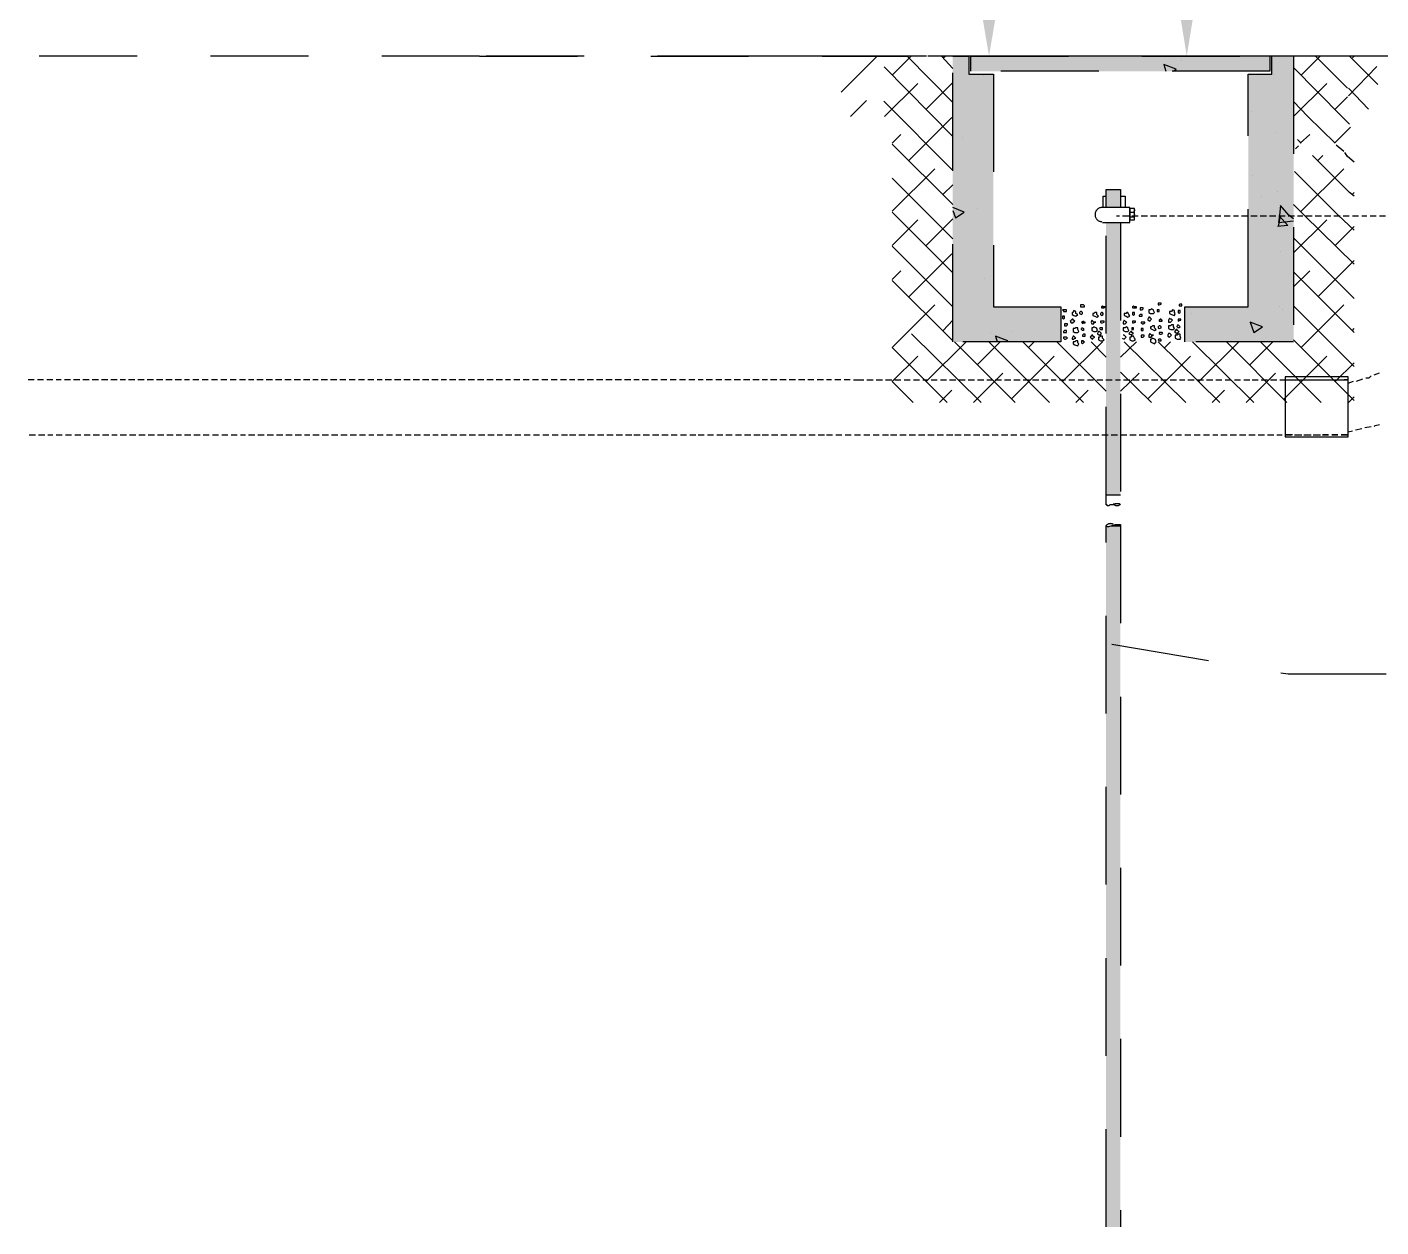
# Model space of a CAD drawing. Header units: metres. Extents: x 2999 to 3164, y 1641 to 1678.
# Drawn here: x 3137.963 to 3140.731, y 1658.087 to 1660.541 of the extents above; entities that cross this region are included whole.
import ezdxf

# ---------------------------------------------------------------- set-up
doc = ezdxf.new("R2010")
doc.units = ezdxf.units.M
doc.linetypes.add('CONTORNO_QUADRO_T', pattern=[0.35, 0.2, -0.15])
doc.layers.add('PDF28_Geometry', color=7, linetype='Continuous')
doc.layers.add('PDF29_Geometry', color=7, linetype='Continuous')
doc.layers.add('PDF28_Solid Fills', color=7, linetype='Continuous', true_color=0x00a5dd)
doc.layers.add('PDF29_Solid Fills', color=7, linetype='Continuous', true_color=0x939598)

msp = doc.modelspace()

# ---------------------------------------------------------------- linework, layer by layer
at = {"layer": 'PDF28_Geometry', "color": 150, "linetype": 'CONTORNO_QUADRO_T', "true_color": 0x007fff}
for p, q in [((3139.5095, 1668.4789), (3139.5095, 1660.4817)), ((3139.6158, 1660.4817), (3139.4155, 1660.4817))]:
    msp.add_line(p, q, dxfattribs=at)
at = {"layer": 'PDF28_Geometry', "linetype": 'CONTORNO_QUADRO_T', "lineweight": 25}
for points in [[(3145.0521, 1660.4817), (3138.8884, 1660.4817), (3131.7346, 1660.4817), (3131.7283, 1658.8963), (3130.8097, 1658.8963)], [(3138.8884, 1660.4817), (3139.7647, 1660.4817)], [(3140.5436, 1660.4817), (3140.2451, 1660.4817)], [(3140.7002, 1659.8234), (3140.7066, 1659.8234), (3140.7108, 1659.8276)], [(3140.7171, 1659.8297), (3140.7277, 1659.834)], [(3137.9782, 1659.8192), (3137.9655, 1659.8192)], [(3137.9972, 1659.8192), (3137.9845, 1659.8192)], [(3138.0163, 1659.8192), (3138.0036, 1659.8192)], [(3138.0332, 1659.8192), (3138.0226, 1659.8192)], [(3138.0523, 1659.8192), (3138.0396, 1659.8192)], [(3138.0713, 1659.8192), (3138.0586, 1659.8192)], [(3138.0904, 1659.8192), (3138.0777, 1659.8192)], [(3138.1094, 1659.8192), (3138.0967, 1659.8192)], [(3138.1285, 1659.8192), (3138.1158, 1659.8192)], [(3138.1475, 1659.8192), (3138.1348, 1659.8192)], [(3138.1645, 1659.8192), (3138.1539, 1659.8192)], [(3138.1835, 1659.8192), (3138.1708, 1659.8192)], [(3138.2026, 1659.8192), (3138.1899, 1659.8192)], [(3138.2216, 1659.8192), (3138.2089, 1659.8192)], [(3138.2407, 1659.8192), (3138.228, 1659.8192)], [(3138.2597, 1659.8192), (3138.247, 1659.8192)], [(3138.2788, 1659.8192), (3138.2661, 1659.8192)], [(3138.2957, 1659.8192), (3138.2851, 1659.8192)], [(3138.3147, 1659.8192), (3138.302, 1659.8192)], [(3138.3338, 1659.8192), (3138.3211, 1659.8192)], [(3138.3528, 1659.8192), (3138.3401, 1659.8192)], [(3138.3719, 1659.8192), (3138.3592, 1659.8192)], [(3138.3909, 1659.8192), (3138.3782, 1659.8192)], [(3138.41, 1659.8192), (3138.3973, 1659.8192)], [(3138.4269, 1659.8192), (3138.4163, 1659.8192)], [(3138.446, 1659.8192), (3138.4333, 1659.8192)], [(3138.465, 1659.8192), (3138.4523, 1659.8192)], [(3138.4841, 1659.8192), (3138.4714, 1659.8192)], [(3138.5031, 1659.8192), (3138.4904, 1659.8192)], [(3138.5222, 1659.8192), (3138.5095, 1659.8192)], [(3138.5412, 1659.8192), (3138.5285, 1659.8192)], [(3138.5582, 1659.8192), (3138.5476, 1659.8192)], [(3138.5772, 1659.8192), (3138.5645, 1659.8192)], [(3138.5963, 1659.8192), (3138.5836, 1659.8192)], [(3138.6153, 1659.8192), (3138.6026, 1659.8192)], [(3138.6344, 1659.8192), (3138.6217, 1659.8192)], [(3138.6534, 1659.8192), (3138.6407, 1659.8192)], [(3138.6725, 1659.8192), (3138.6598, 1659.8192)], [(3138.6894, 1659.8192), (3138.6788, 1659.8192)], [(3138.7084, 1659.8192), (3138.6957, 1659.8192)], [(3138.7275, 1659.8192), (3138.7148, 1659.8192)], [(3138.7465, 1659.8192), (3138.7338, 1659.8192)], [(3138.7656, 1659.8192), (3138.7529, 1659.8192)], [(3138.7846, 1659.8192), (3138.7719, 1659.8192)], [(3138.8037, 1659.8192), (3138.791, 1659.8192)], [(3138.8206, 1659.8192), (3138.81, 1659.8192)], [(3138.8397, 1659.8192), (3138.827, 1659.8192)], [(3138.8587, 1659.8192), (3138.846, 1659.8192)], [(3138.8778, 1659.8192), (3138.8651, 1659.8192)], [(3138.8968, 1659.8192), (3138.8841, 1659.8192)], [(3138.9159, 1659.8192), (3138.9032, 1659.8192)], [(3138.9349, 1659.8192), (3138.9222, 1659.8192)], [(3138.9519, 1659.8192), (3138.9413, 1659.8192)], [(3138.9709, 1659.8192), (3138.9582, 1659.8192)], [(3138.99, 1659.8192), (3138.9773, 1659.8192)], [(3139.009, 1659.8192), (3138.9963, 1659.8192)], [(3139.0281, 1659.8192), (3139.0154, 1659.8192)], [(3139.0471, 1659.8192), (3139.0344, 1659.8192)], [(3139.0662, 1659.8192), (3139.0535, 1659.8192)], [(3139.0831, 1659.8192), (3139.0725, 1659.8192)], [(3139.1021, 1659.8192), (3139.0894, 1659.8192)], [(3139.1212, 1659.8192), (3139.1085, 1659.8192)], [(3139.1402, 1659.8192), (3139.1275, 1659.8192)], [(3139.1593, 1659.8192), (3139.1466, 1659.8192)], [(3139.1783, 1659.8192), (3139.1656, 1659.8192)], [(3139.1974, 1659.8192), (3139.1847, 1659.8192)], [(3139.2143, 1659.8192), (3139.2037, 1659.8192)], [(3139.2334, 1659.8192), (3139.2207, 1659.8192)], [(3139.2524, 1659.8192), (3139.2397, 1659.8192)], [(3139.2715, 1659.8192), (3139.2588, 1659.8192)], [(3139.2905, 1659.8192), (3139.2778, 1659.8192)], [(3139.3096, 1659.8192), (3139.2969, 1659.8192)], [(3139.3286, 1659.8192), (3139.3159, 1659.8192)], [(3139.3456, 1659.8192), (3139.335, 1659.8192)], [(3139.3646, 1659.8192), (3139.3519, 1659.8192)], [(3139.3837, 1659.8192), (3139.371, 1659.8192)], [(3139.4027, 1659.8192), (3139.39, 1659.8192)], [(3139.4218, 1659.8192), (3139.4091, 1659.8192)], [(3139.4408, 1659.8192), (3139.4281, 1659.8192)], [(3139.4599, 1659.8192), (3139.4472, 1659.8192)], [(3139.4768, 1659.8192), (3139.4662, 1659.8192)], [(3139.4958, 1659.8192), (3139.4831, 1659.8192)], [(3139.5149, 1659.8192), (3139.5022, 1659.8192)], [(3139.5339, 1659.8192), (3139.5212, 1659.8192)], [(3139.553, 1659.8192), (3139.5403, 1659.8192)], [(3139.572, 1659.8192), (3139.5593, 1659.8192)], [(3139.5911, 1659.8192), (3139.5784, 1659.8192)], [(3139.608, 1659.8192), (3139.5974, 1659.8192)], [(3139.6271, 1659.8192), (3139.6144, 1659.8192)], [(3139.6461, 1659.8192), (3139.6334, 1659.8192)], [(3139.6525, 1659.8192), (3139.6673, 1659.8192), (3139.6736, 1659.8192)], [(3139.68, 1659.8192), (3139.6927, 1659.8192)], [(3139.699, 1659.8192), (3139.7117, 1659.8192)], [(3139.7181, 1659.8192), (3139.7308, 1659.8192)], [(3139.7371, 1659.8192), (3139.7498, 1659.8192)], [(3139.7562, 1659.8192), (3139.7689, 1659.8192)], [(3139.7752, 1659.8192), (3139.7879, 1659.8192)], [(3139.7943, 1659.8192), (3139.8049, 1659.8192)], [(3139.8112, 1659.8192), (3139.8239, 1659.8192)], [(3139.8303, 1659.8192), (3139.843, 1659.8192)], [(3139.8493, 1659.8192), (3139.862, 1659.8192)], [(3139.8684, 1659.8192), (3139.8811, 1659.8192)], [(3139.8874, 1659.8192), (3139.9001, 1659.8192)], [(3139.9065, 1659.8192), (3139.9192, 1659.8192)], [(3139.9255, 1659.8192), (3139.9361, 1659.8192)], [(3139.9425, 1659.8192), (3139.9552, 1659.8192)], [(3139.9615, 1659.8192), (3139.9742, 1659.8192)], [(3139.9806, 1659.8192), (3139.9933, 1659.8192)], [(3139.9996, 1659.8192), (3140.0123, 1659.8192)], [(3140.0187, 1659.8192), (3140.0314, 1659.8192)], [(3140.0377, 1659.8192), (3140.0504, 1659.8192)], [(3140.0568, 1659.8192), (3140.0673, 1659.8192)], [(3140.0737, 1659.8192), (3140.0864, 1659.8192)], [(3140.0927, 1659.8192), (3140.1054, 1659.8192)], [(3140.1118, 1659.8192), (3140.1245, 1659.8192)], [(3140.1308, 1659.8192), (3140.1435, 1659.8192)], [(3140.1499, 1659.8192), (3140.1626, 1659.8192)], [(3140.1689, 1659.8192), (3140.1816, 1659.8192)], [(3140.188, 1659.8192), (3140.1986, 1659.8192)], [(3140.2049, 1659.8192), (3140.2176, 1659.8192)], [(3140.224, 1659.8192), (3140.2367, 1659.8192)], [(3140.243, 1659.8192), (3140.2557, 1659.8192)], [(3140.2621, 1659.8192), (3140.2748, 1659.8192)], [(3140.2811, 1659.8192), (3140.2938, 1659.8192)], [(3140.3002, 1659.8192), (3140.3129, 1659.8192)], [(3140.3192, 1659.8192), (3140.3298, 1659.8192)], [(3140.3362, 1659.8192), (3140.3489, 1659.8192)], [(3140.3552, 1659.8192), (3140.3679, 1659.8192)], [(3140.3743, 1659.8192), (3140.387, 1659.8192)], [(3140.3933, 1659.8192), (3140.406, 1659.8192)], [(3140.4124, 1659.8192), (3140.4251, 1659.8192)], [(3140.4314, 1659.8192), (3140.4441, 1659.8192)], [(3140.4505, 1659.8192), (3140.4632, 1659.8192)], [(3140.4674, 1659.8192), (3140.4801, 1659.8192)], [(3140.4864, 1659.8192), (3140.4991, 1659.8192)], [(3140.5055, 1659.8192), (3140.5182, 1659.8192)], [(3140.5245, 1659.8192), (3140.5372, 1659.8192)], [(3140.5351, 1659.8192), (3140.5499, 1659.8192)], [(3140.5436, 1659.8192), (3140.5563, 1659.8192), (3140.569, 1659.8192)], [(3140.5626, 1659.8192), (3140.5753, 1659.8192), (3140.588, 1659.8192)], [(3140.5817, 1659.8192), (3140.5944, 1659.8192), (3140.6071, 1659.8192)], [(3140.5986, 1659.8192), (3140.6113, 1659.8192), (3140.624, 1659.8192)], [(3140.6177, 1659.8192), (3140.6304, 1659.8192), (3140.6431, 1659.8192)], [(3140.6367, 1659.8192), (3140.6494, 1659.8192), (3140.6642, 1659.8192), (3140.6558, 1659.8192)], [(3140.6642, 1659.8128), (3140.6748, 1659.817)], [(3140.6812, 1659.817), (3140.6939, 1659.8213)], [(3140.6642, 1659.7133), (3140.6727, 1659.7154)], [(3140.679, 1659.7176), (3140.6917, 1659.7197)], [(3140.6981, 1659.7218), (3140.7108, 1659.7239)], [(3140.7171, 1659.7239), (3140.7193, 1659.726), (3140.7277, 1659.7281)], [(3137.9676, 1659.707), (3137.9803, 1659.707)], [(3137.9867, 1659.707), (3137.9994, 1659.707)], [(3138.0057, 1659.707), (3138.0163, 1659.707)], [(3138.0226, 1659.707), (3138.0353, 1659.707)], [(3138.0417, 1659.707), (3138.0544, 1659.707)], [(3138.0607, 1659.707), (3138.0734, 1659.707)], [(3138.0798, 1659.707), (3138.0925, 1659.707)], [(3138.0988, 1659.707), (3138.1115, 1659.707)], [(3138.1179, 1659.707), (3138.1306, 1659.707)], [(3138.1369, 1659.707), (3138.1475, 1659.707)], [(3138.1539, 1659.707), (3138.1666, 1659.707)], [(3138.1729, 1659.707), (3138.1856, 1659.707)], [(3138.192, 1659.707), (3138.2047, 1659.707)], [(3138.211, 1659.707), (3138.2237, 1659.707)], [(3138.2301, 1659.707), (3138.2428, 1659.707)], [(3138.2491, 1659.707), (3138.2618, 1659.707)], [(3138.2682, 1659.707), (3138.2788, 1659.707)], [(3138.2851, 1659.707), (3138.2978, 1659.707)], [(3138.3042, 1659.707), (3138.3169, 1659.707)], [(3138.3232, 1659.707), (3138.3359, 1659.707)], [(3138.3423, 1659.707), (3138.355, 1659.707)], [(3138.3613, 1659.707), (3138.374, 1659.707)], [(3138.3804, 1659.707), (3138.3931, 1659.707)], [(3138.3994, 1659.707), (3138.41, 1659.707)], [(3138.4163, 1659.707), (3138.429, 1659.707)], [(3138.4354, 1659.707), (3138.4481, 1659.707)], [(3138.4544, 1659.707), (3138.4671, 1659.707)], [(3138.4735, 1659.707), (3138.4862, 1659.707)], [(3138.4925, 1659.707), (3138.5052, 1659.707)], [(3138.5116, 1659.707), (3138.5243, 1659.707)], [(3138.5306, 1659.707), (3138.5412, 1659.707)], [(3138.5476, 1659.707), (3138.5603, 1659.707)], [(3138.5666, 1659.707), (3138.5793, 1659.707)], [(3138.5857, 1659.707), (3138.5984, 1659.707)], [(3138.6047, 1659.707), (3138.6174, 1659.707)], [(3138.6238, 1659.707), (3138.6365, 1659.707)], [(3138.6428, 1659.707), (3138.6555, 1659.707)], [(3138.6619, 1659.707), (3138.6725, 1659.707)], [(3138.6788, 1659.707), (3138.6915, 1659.707)], [(3138.6979, 1659.707), (3138.7106, 1659.707)], [(3138.7169, 1659.707), (3138.7296, 1659.707)], [(3138.736, 1659.707), (3138.7487, 1659.707)], [(3138.755, 1659.707), (3138.7677, 1659.707)], [(3138.7741, 1659.707), (3138.7868, 1659.707)], [(3138.7931, 1659.707), (3138.8037, 1659.707)], [(3138.81, 1659.707), (3138.8227, 1659.707)], [(3138.8291, 1659.707), (3138.8418, 1659.707)], [(3138.8481, 1659.707), (3138.8608, 1659.707)], [(3138.8672, 1659.707), (3138.8799, 1659.707)], [(3138.8862, 1659.707), (3138.8989, 1659.707)], [(3138.9053, 1659.707), (3138.918, 1659.707)], [(3138.9243, 1659.707), (3138.9349, 1659.707)], [(3138.9413, 1659.707), (3138.954, 1659.707)], [(3138.9603, 1659.707), (3138.973, 1659.707)], [(3138.9794, 1659.707), (3138.9921, 1659.707)], [(3138.9984, 1659.707), (3139.0111, 1659.707)], [(3139.0175, 1659.707), (3139.0302, 1659.707)], [(3139.0365, 1659.707), (3139.0492, 1659.707)], [(3139.0556, 1659.707), (3139.0683, 1659.707)], [(3139.0725, 1659.707), (3139.0852, 1659.707)], [(3139.0916, 1659.707), (3139.1043, 1659.707)], [(3139.1106, 1659.707), (3139.1233, 1659.707)], [(3139.1297, 1659.707), (3139.1424, 1659.707)], [(3139.1487, 1659.707), (3139.1614, 1659.707)], [(3139.1678, 1659.707), (3139.1805, 1659.707)], [(3139.1868, 1659.707), (3139.1995, 1659.707)], [(3139.2037, 1659.707), (3139.2164, 1659.707)], [(3139.2228, 1659.707), (3139.2355, 1659.707)], [(3139.2418, 1659.707), (3139.2545, 1659.707)], [(3139.2609, 1659.707), (3139.2736, 1659.707)], [(3139.2799, 1659.707), (3139.2926, 1659.707)], [(3139.299, 1659.707), (3139.3117, 1659.707)], [(3139.318, 1659.707), (3139.3307, 1659.707)], [(3139.335, 1659.707), (3139.3477, 1659.707)], [(3139.354, 1659.707), (3139.3667, 1659.707)], [(3139.3731, 1659.707), (3139.3858, 1659.707)], [(3139.3921, 1659.707), (3139.4048, 1659.707)], [(3139.4112, 1659.707), (3139.4239, 1659.707)], [(3139.4302, 1659.707), (3139.4429, 1659.707)], [(3139.4493, 1659.707), (3139.462, 1659.707)], [(3139.4662, 1659.707), (3139.4789, 1659.707)], [(3139.4853, 1659.707), (3139.498, 1659.707)], [(3139.5043, 1659.707), (3139.517, 1659.707)], [(3139.5234, 1659.707), (3139.5361, 1659.707)], [(3139.5424, 1659.707), (3139.5551, 1659.707)], [(3139.5615, 1659.707), (3139.5742, 1659.707)], [(3139.5805, 1659.707), (3139.5932, 1659.707)], [(3139.5974, 1659.707), (3139.6101, 1659.707)], [(3139.6165, 1659.707), (3139.6292, 1659.707)], [(3139.6355, 1659.707), (3139.6482, 1659.707)], [(3139.6546, 1659.707), (3139.6673, 1659.707)], [(3139.6736, 1659.707), (3139.6863, 1659.707)], [(3139.6927, 1659.707), (3139.7054, 1659.707)], [(3139.7117, 1659.707), (3139.7244, 1659.707)], [(3139.7287, 1659.707), (3139.7414, 1659.707)], [(3139.7477, 1659.707), (3139.7604, 1659.707)], [(3139.7668, 1659.707), (3139.7795, 1659.707)], [(3139.7858, 1659.707), (3139.7985, 1659.707)], [(3139.8049, 1659.707), (3139.8176, 1659.707)], [(3139.8239, 1659.707), (3139.8366, 1659.707)], [(3139.843, 1659.707), (3139.8557, 1659.707)], [(3139.8599, 1659.707), (3139.8726, 1659.707)], [(3139.879, 1659.707), (3139.8917, 1659.707)], [(3139.898, 1659.707), (3139.9107, 1659.707)], [(3139.9171, 1659.707), (3139.9298, 1659.707)], [(3139.9361, 1659.707), (3139.9488, 1659.707)], [(3139.9552, 1659.707), (3139.9679, 1659.707)], [(3139.9742, 1659.707), (3139.9869, 1659.707)], [(3139.9933, 1659.707), (3140.0038, 1659.707)], [(3140.0102, 1659.707), (3140.0229, 1659.707)], [(3140.0292, 1659.707), (3140.0419, 1659.707)], [(3140.0483, 1659.707), (3140.061, 1659.707)], [(3140.0673, 1659.707), (3140.08, 1659.707)], [(3140.0864, 1659.707), (3140.0991, 1659.707)], [(3140.1054, 1659.707), (3140.1181, 1659.707)], [(3140.1245, 1659.707), (3140.1351, 1659.707)], [(3140.1414, 1659.707), (3140.1541, 1659.707)], [(3140.1605, 1659.707), (3140.1732, 1659.707)], [(3140.1795, 1659.707), (3140.1922, 1659.707)], [(3140.1986, 1659.707), (3140.2113, 1659.707)], [(3140.2176, 1659.707), (3140.2303, 1659.707)], [(3140.2367, 1659.707), (3140.2494, 1659.707)], [(3140.2557, 1659.707), (3140.2663, 1659.707)], [(3140.2727, 1659.707), (3140.2854, 1659.707)], [(3140.2917, 1659.707), (3140.3044, 1659.707)], [(3140.3108, 1659.707), (3140.3235, 1659.707)], [(3140.3298, 1659.707), (3140.3425, 1659.707)], [(3140.3489, 1659.707), (3140.3616, 1659.707)], [(3140.3679, 1659.707), (3140.3806, 1659.707)], [(3140.387, 1659.707), (3140.3975, 1659.707)], [(3140.4039, 1659.707), (3140.4166, 1659.707)], [(3140.4229, 1659.707), (3140.4356, 1659.707)], [(3140.442, 1659.707), (3140.4547, 1659.707)], [(3140.461, 1659.707), (3140.4737, 1659.707)], [(3140.4801, 1659.707), (3140.4928, 1659.707)], [(3140.4991, 1659.707), (3140.5118, 1659.707)], [(3140.5182, 1659.707), (3140.5288, 1659.707)], [(3140.5499, 1659.707), (3140.5351, 1659.707), (3140.5478, 1659.707)], [(3140.5542, 1659.707), (3140.5669, 1659.707)], [(3140.5563, 1659.707), (3140.569, 1659.707)], [(3140.5732, 1659.707), (3140.5859, 1659.707)], [(3140.5753, 1659.707), (3140.588, 1659.707)], [(3140.5923, 1659.707), (3140.605, 1659.707)], [(3140.5944, 1659.707), (3140.6071, 1659.707)]]:
    msp.add_lwpolyline(points, dxfattribs=at)
at = {"layer": 'PDF28_Geometry', "color": 150, "linetype": 'CONTORNO_QUADRO_T', "lineweight": 25, "true_color": 0x007fff}
for points in [[(3140.7023, 1660.4817), (3139.8049, 1660.4817)], [(3140.181, 1659.2788), (3140.5415, 1659.218), (3142.5438, 1659.218)]]:
    msp.add_lwpolyline(points, dxfattribs=at)
at = {"layer": 'PDF28_Geometry', "color": 3, "linetype": 'CONTORNO_QUADRO_T', "lineweight": 25}
for points in [[(3140.1901, 1660.1548), (3140.1965, 1660.1548)], [(3140.2028, 1660.1548), (3140.2155, 1660.1548)], [(3140.2219, 1660.1548), (3140.2346, 1660.1548)], [(3140.2409, 1660.1548), (3140.2536, 1660.1548)], [(3140.26, 1660.1548), (3140.2727, 1660.1548)], [(3140.279, 1660.1548), (3140.2917, 1660.1548)], [(3140.2981, 1660.1548), (3140.3086, 1660.1548)], [(3140.315, 1660.1548), (3140.3277, 1660.1548)], [(3140.334, 1660.1548), (3140.3467, 1660.1548)], [(3140.3531, 1660.1548), (3140.3658, 1660.1548)], [(3140.3721, 1660.1548), (3140.3848, 1660.1548)], [(3140.3912, 1660.1548), (3140.4039, 1660.1548)], [(3140.4102, 1660.1548), (3140.4229, 1660.1548)], [(3140.4293, 1660.1548), (3140.4399, 1660.1548)], [(3140.4462, 1660.1548), (3140.4589, 1660.1548)], [(3140.4653, 1660.1548), (3140.478, 1660.1548)], [(3140.4843, 1660.1548), (3140.497, 1660.1548)], [(3140.5034, 1660.1548), (3140.5161, 1660.1548)], [(3140.5224, 1660.1548), (3140.5351, 1660.1548)], [(3140.5415, 1660.1548), (3140.5542, 1660.1548)], [(3140.5605, 1660.1548), (3140.5711, 1660.1548)], [(3140.5774, 1660.1548), (3140.5901, 1660.1548)], [(3140.5965, 1660.1548), (3140.6092, 1660.1548)], [(3140.6155, 1660.1548), (3140.6282, 1660.1548)], [(3140.6346, 1660.1548), (3140.6473, 1660.1548)], [(3140.6536, 1660.1548), (3140.6663, 1660.1548)], [(3140.6727, 1660.1548), (3140.6854, 1660.1548)], [(3140.6917, 1660.1548), (3140.7023, 1660.1548)], [(3140.7087, 1660.1548), (3140.7214, 1660.1548)], [(3140.7277, 1660.1548), (3140.7404, 1660.1548)]]:
    msp.add_lwpolyline(points, dxfattribs=at)
at = {"layer": 'PDF28_Geometry', "linetype": 'CONTORNO_QUADRO_T', "lineweight": 25}
for points in [[(3140.6642, 1659.8255), (3140.5351, 1659.8255), (3140.5351, 1659.7027), (3140.6642, 1659.7027)], [(3140.624, 1659.707), (3140.6113, 1659.707)], [(3140.6431, 1659.707), (3140.6304, 1659.707)], [(3140.6642, 1659.707), (3140.6494, 1659.707)]]:
    msp.add_lwpolyline(points, close=True, dxfattribs=at)
at = {"layer": 'PDF28_Solid Fills', "color": 150, "linetype": 'CONTORNO_QUADRO_T', "true_color": 0x007fff, "transparency": 33554559}
for points in [[(3139.8874, 1660.7314), (3139.9721, 1660.7314), (3139.9298, 1660.4817)], [(3140.3192, 1660.5727), (3140.3489, 1660.5727), (3140.334, 1660.4817)]]:
    msp.add_solid(points, dxfattribs=at)
at = {"layer": 'PDF29_Geometry', "color": 34, "linetype": 'CONTORNO_QUADRO_T', "lineweight": 25, "true_color": 0x954a00}
for points in [[(3139.8557, 1660.2474), (3139.6234, 1660.4817)], [(3139.6272, 1660.4081), (3139.7008, 1660.4817)], [(3139.8557, 1660.3171), (3139.6931, 1660.4817)], [(3139.7318, 1660.4429), (3139.7705, 1660.4817)], [(3139.8557, 1660.3868), (3139.7627, 1660.4817)], [(3139.8557, 1660.4565), (3139.8324, 1660.4817)], [(3139.8363, 1660.4778), (3139.8402, 1660.4817)], [(3140.568, 1660.4429), (3140.6067, 1660.4817)], [(3140.6628, 1660.4159), (3140.597, 1660.4817)], [(3140.6648, 1660.4004), (3140.7228, 1660.4604)], [(3140.7248, 1660.4236), (3140.6667, 1660.4817)], [(3140.6725, 1660.4778), (3140.6764, 1660.4817)], [(3140.6667, 1660.3423), (3140.6512, 1660.3578), (3140.5525, 1660.4584)], [(3139.7163, 1660.3578), (3139.784, 1660.4255)], [(3139.8015, 1660.3733), (3139.8557, 1660.4275)], [(3140.5525, 1660.3578), (3140.6202, 1660.4255)], [(3140.7054, 1660.3733), (3140.6648, 1660.4159)], [(3139.6466, 1660.3578), (3139.6795, 1660.3907)], [(3140.6377, 1660.3036), (3140.5815, 1660.3578), (3140.5525, 1660.3888)], [(3140.6377, 1660.3733), (3140.6628, 1660.3984)], [(3139.7666, 1660.2687), (3139.8537, 1660.3558)], [(3140.5525, 1660.3578), (3140.5525, 1660.3578)], [(3140.6357, 1660.3036), (3140.6686, 1660.3365)], [(3139.7318, 1660.3036), (3139.7492, 1660.321)], [(3139.8557, 1660.1778), (3139.7318, 1660.3016)], [(3140.5564, 1660.292), (3140.5622, 1660.2978)], [(3140.568, 1660.3036), (3140.5602, 1660.3113)], [(3140.566, 1660.3036), (3140.5854, 1660.321)], [(3140.6551, 1660.2862), (3140.6396, 1660.2997)], [(3140.6764, 1660.1952), (3140.6667, 1660.2029), (3140.6628, 1660.2068), (3140.5912, 1660.2784)], [(3140.6028, 1660.2687), (3140.6125, 1660.2784)], [(3140.6764, 1660.2649), (3140.6628, 1660.2765), (3140.657, 1660.2842)], [(3139.7318, 1660.1642), (3139.8189, 1660.2513)], [(3140.6764, 1660.1255), (3140.6435, 1660.1565), (3140.5544, 1660.2455)], [(3140.568, 1660.1642), (3140.6551, 1660.2513)], [(3139.8557, 1660.1081), (3139.7318, 1660.232)], [(3139.8363, 1660.1991), (3139.8557, 1660.2184)], [(3140.6725, 1660.1991), (3140.6764, 1660.2029)], [(3139.8557, 1660.0384), (3139.7318, 1660.1623)], [(3140.6764, 1660.0558), (3140.5738, 1660.1565), (3140.5525, 1660.1778)], [(3139.7318, 1660.0945), (3139.784, 1660.1468)], [(3139.8015, 1660.0945), (3139.8557, 1660.1487)], [(3140.5525, 1660.079), (3140.6202, 1660.1468)], [(3140.6377, 1660.0945), (3140.6764, 1660.1332)], [(3140.6764, 1659.9861), (3140.5525, 1660.11)], [(3139.8557, 1659.9687), (3139.7318, 1660.0926)], [(3139.7666, 1659.99), (3139.8537, 1660.0771)], [(3140.6028, 1659.99), (3140.6764, 1660.0636)], [(3139.7318, 1660.0248), (3139.7492, 1660.0423)], [(3139.8557, 1659.899), (3139.7318, 1660.0229)], [(3140.5525, 1660.0094), (3140.5854, 1660.0423)], [(3140.6764, 1659.9164), (3140.5525, 1660.0403)], [(3139.844, 1659.7732), (3139.7318, 1659.8855), (3139.8189, 1659.9726)], [(3140.6764, 1659.8468), (3140.5525, 1659.9706)], [(3140.568, 1659.8855), (3140.6551, 1659.9726)], [(3139.9137, 1659.7732), (3139.7318, 1659.9532)], [(3139.8363, 1659.9203), (3139.8557, 1659.9416)], [(3140.6725, 1659.9203), (3140.6764, 1659.9242)], [(3139.8015, 1659.8158), (3139.8828, 1659.8971)], [(3139.9834, 1659.7732), (3139.8595, 1659.8971)], [(3139.906, 1659.8506), (3139.9524, 1659.8971)], [(3140.0531, 1659.7732), (3139.9292, 1659.8971)], [(3140.1228, 1659.7732), (3139.9989, 1659.8971)], [(3140.0105, 1659.8855), (3140.0221, 1659.8971)], [(3140.1692, 1659.7964), (3140.0686, 1659.8971)], [(3140.0802, 1659.8158), (3140.1615, 1659.8971)], [(3140.1692, 1659.8661), (3140.1383, 1659.8971)], [(3140.1983, 1659.8661), (3140.2312, 1659.8971)], [(3140.3318, 1659.7732), (3140.206, 1659.8971)], [(3140.4015, 1659.7732), (3140.2757, 1659.8971)], [(3140.2892, 1659.8855), (3140.3009, 1659.8971)], [(3140.4712, 1659.7732), (3140.3454, 1659.8971)], [(3140.3589, 1659.8158), (3140.4402, 1659.8971)], [(3140.5389, 1659.7732), (3140.4151, 1659.8971)], [(3140.4635, 1659.8506), (3140.5099, 1659.8971)], [(3140.6086, 1659.7732), (3140.4847, 1659.8971)], [(3140.6764, 1659.7771), (3140.5525, 1659.901)], [(3139.7744, 1659.7732), (3139.7318, 1659.8158), (3139.784, 1659.8681)], [(3139.9757, 1659.781), (3140.0628, 1659.8681)], [(3140.2544, 1659.781), (3140.3415, 1659.8681)], [(3140.5331, 1659.781), (3140.6202, 1659.8681)], [(3140.6377, 1659.8158), (3140.6764, 1659.8545)], [(3139.8982, 1659.7732), (3139.9582, 1659.8332)], [(3140.2621, 1659.7732), (3140.1983, 1659.8352)], [(3140.1983, 1659.7964), (3140.237, 1659.8332)], [(3140.4557, 1659.7732), (3140.5157, 1659.8332)], [(3139.8286, 1659.7732), (3139.8537, 1659.7984)], [(3140.1073, 1659.7732), (3140.1325, 1659.7984)], [(3140.386, 1659.7732), (3140.4112, 1659.7984)], [(3140.6648, 1659.7732), (3140.6764, 1659.7848)]]:
    msp.add_lwpolyline(points, dxfattribs=at)
at = {"layer": 'PDF29_Geometry', "linetype": 'CONTORNO_QUADRO_T', "lineweight": 25}
for points in [[(3140.0763, 1659.9687), (3140.0763, 1659.8971), (3139.8557, 1659.8971), (3139.8557, 1660.4817), (3139.8886, 1660.4817), (3139.8886, 1660.4449), (3139.9389, 1660.4449), (3139.9389, 1659.9687)], [(3140.5041, 1660.4817), (3140.5041, 1660.4507), (3139.8924, 1660.4507), (3139.8924, 1660.4817)], [(3140.2176, 1660.17), (3140.2176, 1660.1468), (3140.2273, 1660.1468), (3140.2273, 1660.17)], [(3140.0821, 1659.9629), (3140.0802, 1659.9629), (3140.0821, 1659.961), (3140.0821, 1659.959), (3140.0841, 1659.959), (3140.0879, 1659.959), (3140.0879, 1659.961), (3140.0879, 1659.9629), (3140.086, 1659.9629), (3140.0841, 1659.9629)], [(3140.1189, 1659.9726), (3140.117, 1659.9726), (3140.117, 1659.9687), (3140.1189, 1659.9687), (3140.1208, 1659.9687), (3140.1247, 1659.9687), (3140.1247, 1659.9706), (3140.1228, 1659.9726), (3140.1208, 1659.9726)], [(3140.1615, 1659.9706), (3140.1596, 1659.9687), (3140.1596, 1659.9668), (3140.1615, 1659.9668), (3140.1634, 1659.9668), (3140.1654, 1659.9668), (3140.1673, 1659.9687), (3140.1654, 1659.9687), (3140.1634, 1659.9687)], [(3140.2254, 1659.9706), (3140.2234, 1659.9687), (3140.2234, 1659.9668), (3140.2254, 1659.9668), (3140.2273, 1659.9668), (3140.2312, 1659.9668), (3140.2312, 1659.9687), (3140.2292, 1659.9687), (3140.2273, 1659.9687)], [(3140.2408, 1659.9668), (3140.2389, 1659.9668), (3140.2389, 1659.9648), (3140.2389, 1659.9629), (3140.2428, 1659.9629), (3140.2447, 1659.9648), (3140.2447, 1659.9668), (3140.2428, 1659.9668)], [(3140.2563, 1659.9629), (3140.2563, 1659.9571), (3140.2602, 1659.9552), (3140.266, 1659.9552), (3140.2679, 1659.9571), (3140.266, 1659.961), (3140.266, 1659.9629), (3140.2621, 1659.9648), (3140.2602, 1659.9629)], [(3140.2738, 1659.9629), (3140.2738, 1659.961), (3140.2738, 1659.959), (3140.2757, 1659.959), (3140.2776, 1659.959), (3140.2776, 1659.961), (3140.2776, 1659.9629), (3140.2757, 1659.9629)], [(3140.2776, 1659.9765), (3140.2757, 1659.9765), (3140.2757, 1659.9745), (3140.2757, 1659.9726), (3140.2776, 1659.9726), (3140.2815, 1659.9745), (3140.2815, 1659.9765), (3140.2796, 1659.9765)], [(3140.2989, 1659.959), (3140.2989, 1659.9552), (3140.3028, 1659.9532), (3140.3086, 1659.9513), (3140.3105, 1659.9552), (3140.3086, 1659.9571), (3140.3086, 1659.961), (3140.3047, 1659.9629), (3140.3028, 1659.959)], [(3140.3202, 1659.9745), (3140.3183, 1659.9726), (3140.3183, 1659.9706), (3140.3202, 1659.9706), (3140.3241, 1659.9706), (3140.3241, 1659.9726), (3140.3241, 1659.9745), (3140.3221, 1659.9745)], [(3140.0802, 1659.9494), (3140.0802, 1659.9474), (3140.0802, 1659.9455), (3140.0821, 1659.9435), (3140.0841, 1659.9455), (3140.0841, 1659.9474), (3140.0841, 1659.9494), (3140.0821, 1659.9494)], [(3140.086, 1659.9339), (3140.0841, 1659.9339), (3140.0841, 1659.9319), (3140.0841, 1659.93), (3140.0879, 1659.93), (3140.0899, 1659.9319), (3140.0899, 1659.9339), (3140.0879, 1659.9339)], [(3140.0995, 1659.9435), (3140.0957, 1659.9397), (3140.0976, 1659.9358), (3140.1015, 1659.9358), (3140.1015, 1659.9377), (3140.1054, 1659.9397), (3140.1015, 1659.9416), (3140.1015, 1659.9435)], [(3140.0995, 1659.9571), (3140.0995, 1659.9532), (3140.1034, 1659.9513), (3140.1073, 1659.9494), (3140.1112, 1659.9532), (3140.1073, 1659.9552), (3140.1073, 1659.959), (3140.1034, 1659.961), (3140.1015, 1659.9571)], [(3140.117, 1659.959), (3140.115, 1659.9571), (3140.115, 1659.9552), (3140.1189, 1659.9532), (3140.1208, 1659.9552), (3140.1208, 1659.9571), (3140.1189, 1659.959)], [(3140.1228, 1659.9397), (3140.1189, 1659.9377), (3140.1208, 1659.9358), (3140.1208, 1659.9339), (3140.1228, 1659.9358), (3140.1266, 1659.9358), (3140.1266, 1659.9377), (3140.1247, 1659.9377), (3140.1228, 1659.9377)], [(3140.1402, 1659.9416), (3140.1383, 1659.9377), (3140.1402, 1659.9339), (3140.1441, 1659.9339), (3140.1441, 1659.9358), (3140.1479, 1659.9377), (3140.1441, 1659.9377), (3140.1421, 1659.9397)], [(3140.1421, 1659.9552), (3140.1421, 1659.9513), (3140.146, 1659.9494), (3140.1499, 1659.9474), (3140.1537, 1659.9494), (3140.1499, 1659.9532), (3140.1499, 1659.9571), (3140.146, 1659.9571), (3140.1441, 1659.9552)], [(3140.1596, 1659.9571), (3140.1576, 1659.9552), (3140.1576, 1659.9532), (3140.1596, 1659.9513), (3140.1634, 1659.9532), (3140.1634, 1659.9552), (3140.1615, 1659.9571)], [(3140.1596, 1659.9397), (3140.1576, 1659.9397), (3140.1576, 1659.9377), (3140.1596, 1659.9358), (3140.1615, 1659.9358), (3140.1654, 1659.9377), (3140.1654, 1659.9397), (3140.1634, 1659.9397), (3140.1615, 1659.9397)], [(3140.206, 1659.9416), (3140.2041, 1659.9377), (3140.2041, 1659.9339), (3140.2079, 1659.9339), (3140.2099, 1659.9358), (3140.2118, 1659.9377), (3140.2099, 1659.9377), (3140.2079, 1659.9397)], [(3140.206, 1659.9552), (3140.206, 1659.9513), (3140.2099, 1659.9494), (3140.2138, 1659.9474), (3140.2176, 1659.9494), (3140.2157, 1659.9532), (3140.2138, 1659.9571), (3140.2118, 1659.9571), (3140.2099, 1659.9552)], [(3140.2234, 1659.9571), (3140.2234, 1659.9552), (3140.2234, 1659.9532), (3140.2254, 1659.9513), (3140.2273, 1659.9532), (3140.2273, 1659.9552), (3140.2273, 1659.9571), (3140.2254, 1659.9571)], [(3140.2254, 1659.9397), (3140.2234, 1659.9397), (3140.2234, 1659.9377), (3140.2234, 1659.9358), (3140.2254, 1659.9358), (3140.2292, 1659.9377), (3140.2292, 1659.9397), (3140.2273, 1659.9397)], [(3140.2389, 1659.9532), (3140.237, 1659.9513), (3140.237, 1659.9494), (3140.2389, 1659.9494), (3140.2428, 1659.9494), (3140.2428, 1659.9513), (3140.2428, 1659.9532), (3140.2408, 1659.9532)], [(3140.2428, 1659.9377), (3140.2408, 1659.9377), (3140.2408, 1659.9358), (3140.2428, 1659.9339), (3140.2447, 1659.9339), (3140.2486, 1659.9358), (3140.2486, 1659.9377), (3140.2467, 1659.9377), (3140.2447, 1659.9377)], [(3140.2563, 1659.9474), (3140.2544, 1659.9435), (3140.2544, 1659.9416), (3140.2583, 1659.9397), (3140.2602, 1659.9416), (3140.2621, 1659.9435), (3140.2602, 1659.9455), (3140.2583, 1659.9474)], [(3140.2796, 1659.9435), (3140.2776, 1659.9416), (3140.2776, 1659.9397), (3140.2796, 1659.9397), (3140.2815, 1659.9397), (3140.2834, 1659.9397), (3140.2834, 1659.9416), (3140.2815, 1659.9416), (3140.2815, 1659.9435)], [(3140.2989, 1659.9455), (3140.297, 1659.9416), (3140.297, 1659.9377), (3140.3009, 1659.9377), (3140.3028, 1659.9397), (3140.3047, 1659.9416), (3140.3028, 1659.9435), (3140.3009, 1659.9435)], [(3140.3163, 1659.961), (3140.3163, 1659.959), (3140.3163, 1659.9571), (3140.3183, 1659.9552), (3140.3202, 1659.9571), (3140.3202, 1659.959), (3140.3202, 1659.961), (3140.3183, 1659.961)], [(3140.3183, 1659.9435), (3140.3163, 1659.9435), (3140.3163, 1659.9416), (3140.3163, 1659.9397), (3140.3202, 1659.9416), (3140.3221, 1659.9416), (3140.3221, 1659.9435), (3140.3202, 1659.9435)], [(3140.4635, 1659.9377), (3140.4712, 1659.9164), (3140.4886, 1659.9281)], [(3140.0841, 1659.9203), (3140.0821, 1659.9184), (3140.0821, 1659.9164), (3140.0841, 1659.9164), (3140.0879, 1659.9164), (3140.0879, 1659.9184), (3140.0879, 1659.9203), (3140.086, 1659.9203)], [(3140.0841, 1659.9068), (3140.0821, 1659.9068), (3140.0821, 1659.9048), (3140.0841, 1659.9029), (3140.086, 1659.9029), (3140.0899, 1659.9048), (3140.0879, 1659.9068), (3140.086, 1659.9068)], [(3140.1015, 1659.9087), (3140.0995, 1659.9048), (3140.0995, 1659.9029), (3140.1034, 1659.9029), (3140.1054, 1659.9048), (3140.1073, 1659.9048), (3140.1054, 1659.9068), (3140.1034, 1659.9087)], [(3140.1015, 1659.9242), (3140.1015, 1659.9184), (3140.1054, 1659.9164), (3140.1112, 1659.9164), (3140.1131, 1659.9184), (3140.1112, 1659.9223), (3140.1112, 1659.9261), (3140.1073, 1659.9261), (3140.1054, 1659.9242)], [(3140.1228, 1659.9126), (3140.1208, 1659.9106), (3140.1208, 1659.9087), (3140.1247, 1659.9087), (3140.1266, 1659.9087), (3140.1266, 1659.9106), (3140.1266, 1659.9126), (3140.1247, 1659.9126)], [(3140.1402, 1659.9106), (3140.1363, 1659.9068), (3140.1383, 1659.9048), (3140.1421, 1659.9029), (3140.1421, 1659.9048), (3140.146, 1659.9068), (3140.1421, 1659.9087), (3140.1421, 1659.9106)], [(3140.1402, 1659.9261), (3140.1402, 1659.9203), (3140.1441, 1659.9184), (3140.1479, 1659.9184), (3140.1518, 1659.9203), (3140.1499, 1659.9242), (3140.1479, 1659.9261), (3140.1441, 1659.9281), (3140.1421, 1659.9261)], [(3140.1537, 1659.9184), (3140.1518, 1659.9145), (3140.1518, 1659.9126), (3140.1557, 1659.9106), (3140.1576, 1659.9126), (3140.1596, 1659.9145), (3140.1576, 1659.9164), (3140.1557, 1659.9184)], [(3140.1537, 1659.9068), (3140.1537, 1659.901), (3140.1576, 1659.899), (3140.1615, 1659.899), (3140.1654, 1659.901), (3140.1615, 1659.9048), (3140.1615, 1659.9087), (3140.1576, 1659.9087), (3140.1557, 1659.9068)], [(3140.1576, 1659.9261), (3140.1557, 1659.9242), (3140.1576, 1659.9223), (3140.1596, 1659.9223), (3140.1615, 1659.9223), (3140.1615, 1659.9242), (3140.1615, 1659.9261), (3140.1596, 1659.9261)], [(3140.2041, 1659.9261), (3140.2041, 1659.9203), (3140.2079, 1659.9184), (3140.2138, 1659.9184), (3140.2157, 1659.9203), (3140.2138, 1659.9242), (3140.2138, 1659.9261), (3140.2099, 1659.9281), (3140.2079, 1659.9261)], [(3140.2196, 1659.9184), (3140.2157, 1659.9145), (3140.2176, 1659.9126), (3140.2215, 1659.9106), (3140.2215, 1659.9126), (3140.2254, 1659.9145), (3140.2215, 1659.9164), (3140.2215, 1659.9184)], [(3140.2176, 1659.9068), (3140.2176, 1659.901), (3140.2215, 1659.899), (3140.2254, 1659.899), (3140.2292, 1659.901), (3140.2273, 1659.9048), (3140.2254, 1659.9087), (3140.2234, 1659.9087), (3140.2196, 1659.9068)], [(3140.2215, 1659.9261), (3140.2215, 1659.9242), (3140.2215, 1659.9223), (3140.2234, 1659.9223), (3140.2254, 1659.9223), (3140.2254, 1659.9242), (3140.2254, 1659.9261), (3140.2234, 1659.9261)], [(3140.2408, 1659.9242), (3140.2408, 1659.9223), (3140.2408, 1659.9203), (3140.2428, 1659.9203), (3140.2447, 1659.9203), (3140.2447, 1659.9223), (3140.2447, 1659.9242), (3140.2428, 1659.9242)], [(3140.2428, 1659.9106), (3140.2408, 1659.9106), (3140.2408, 1659.9087), (3140.2408, 1659.9068), (3140.2447, 1659.9068), (3140.2467, 1659.9087), (3140.2467, 1659.9106), (3140.2447, 1659.9106)], [(3140.2583, 1659.9145), (3140.2563, 1659.9106), (3140.2563, 1659.9068), (3140.2621, 1659.9068), (3140.2621, 1659.9087), (3140.266, 1659.9106), (3140.2621, 1659.9106), (3140.2602, 1659.9126)], [(3140.2602, 1659.9281), (3140.2602, 1659.9242), (3140.2641, 1659.9223), (3140.2679, 1659.9203), (3140.2718, 1659.9223), (3140.2679, 1659.9261), (3140.2679, 1659.93), (3140.2641, 1659.93), (3140.2621, 1659.9281)], [(3140.2776, 1659.93), (3140.2757, 1659.9281), (3140.2757, 1659.9261), (3140.2776, 1659.9242), (3140.2815, 1659.9261), (3140.2815, 1659.9281), (3140.2796, 1659.93)], [(3140.2796, 1659.9164), (3140.2776, 1659.9164), (3140.2776, 1659.9145), (3140.2796, 1659.9126), (3140.2815, 1659.9126), (3140.2854, 1659.9145), (3140.2834, 1659.9164), (3140.2815, 1659.9164)], [(3140.297, 1659.9145), (3140.295, 1659.9106), (3140.295, 1659.9087), (3140.2989, 1659.9068), (3140.3009, 1659.9087), (3140.3028, 1659.9106), (3140.3009, 1659.9126), (3140.2989, 1659.9145)], [(3140.297, 1659.93), (3140.297, 1659.9242), (3140.3009, 1659.9223), (3140.3067, 1659.9223), (3140.3086, 1659.9242), (3140.3067, 1659.9281), (3140.3067, 1659.9319), (3140.3028, 1659.9319), (3140.3009, 1659.93)], [(3140.3125, 1659.9223), (3140.3086, 1659.9184), (3140.3105, 1659.9164), (3140.3144, 1659.9145), (3140.3163, 1659.9164), (3140.3183, 1659.9184), (3140.3144, 1659.9203), (3140.3144, 1659.9223)], [(3140.3105, 1659.9106), (3140.3105, 1659.9048), (3140.3144, 1659.9029), (3140.3202, 1659.9029), (3140.3221, 1659.9048), (3140.3202, 1659.9087), (3140.3202, 1659.9126), (3140.3163, 1659.9126), (3140.3144, 1659.9106)], [(3140.1015, 1659.8971), (3140.1015, 1659.8932), (3140.1054, 1659.8913), (3140.1112, 1659.8893), (3140.1131, 1659.8932), (3140.1112, 1659.8952), (3140.1112, 1659.899), (3140.1073, 1659.899), (3140.1054, 1659.8971)], [(3140.1189, 1659.899), (3140.1189, 1659.8971), (3140.1189, 1659.8952), (3140.1208, 1659.8932), (3140.1228, 1659.8952), (3140.1247, 1659.8971), (3140.1228, 1659.8971), (3140.1228, 1659.899), (3140.1208, 1659.899)], [(3140.2602, 1659.9029), (3140.2602, 1659.8971), (3140.2641, 1659.8952), (3140.2679, 1659.8932), (3140.2718, 1659.8971), (3140.2699, 1659.901), (3140.2679, 1659.9029), (3140.2641, 1659.9048), (3140.2621, 1659.9029)], [(3140.2776, 1659.9029), (3140.2757, 1659.901), (3140.2776, 1659.899), (3140.2796, 1659.899), (3140.2815, 1659.899), (3140.2815, 1659.901), (3140.2796, 1659.9029)]]:
    msp.add_lwpolyline(points, close=True, dxfattribs=at)
for points in [[(3140.3067, 1660.4507), (3140.3125, 1660.4546), (3140.2873, 1660.4642), (3140.2912, 1660.4507)], [(3140.3241, 1660.472), (3140.3241, 1660.472)], [(3140.5525, 1660.4817), (3140.5525, 1659.8971), (3140.3299, 1659.8971), (3140.3299, 1659.9687), (3140.4596, 1659.9687), (3140.4596, 1660.4449), (3140.508, 1660.4449), (3140.508, 1660.4817)], [(3139.9176, 1660.441), (3139.9176, 1660.441)], [(3139.9389, 1660.4449), (3139.9389, 1660.4449)], [(3140.1325, 1660.4507), (3140.1325, 1660.4507)], [(3140.5118, 1660.4449), (3140.5118, 1660.4449)], [(3140.4654, 1660.3675), (3140.4654, 1660.3675)], [(3140.5157, 1660.3249), (3140.5157, 1660.3249)], [(3139.875, 1660.3152), (3139.875, 1660.3152)], [(3140.4693, 1660.2378), (3140.4693, 1660.2378)], [(3140.1634, 1660.172), (3140.1634, 1660.1952), (3140.1692, 1660.1952)], [(3140.1692, 1660.172), (3140.1692, 1660.2087), (3140.1983, 1660.2087), (3140.1983, 1660.172)], [(3140.1983, 1660.1952), (3140.2079, 1660.1952), (3140.2079, 1660.172)], [(3140.4867, 1660.1952), (3140.4867, 1660.1952)], [(3140.5196, 1660.2049), (3140.5196, 1660.2049)], [(3139.8557, 1660.1661), (3139.8615, 1660.1507), (3139.8789, 1660.1623), (3139.8557, 1660.172)], [(3139.906, 1660.17), (3139.906, 1660.17)], [(3140.5525, 1660.1487), (3140.5428, 1660.1565), (3140.5254, 1660.1758), (3140.5235, 1660.1565), (3140.5215, 1660.141), (3140.5525, 1660.1449)], [(3140.1983, 1660.141), (3140.1983, 1659.5642), (3140.1963, 1659.5661), (3140.1944, 1659.5661), (3140.1925, 1659.5661), (3140.1886, 1659.5661), (3140.1847, 1659.5642), (3140.177, 1659.5642), (3140.175, 1659.5622), (3140.1712, 1659.5622), (3140.1712, 1659.5642), (3140.1692, 1659.5642), (3140.1692, 1660.141)], [(3140.5235, 1660.1545), (3140.5409, 1660.1352), (3140.5196, 1660.1332)], [(3140.5215, 1660.1332), (3140.5254, 1660.1545)], [(3140.5254, 1660.0829), (3140.5254, 1660.0829)], [(3139.9215, 1660.0268), (3139.9215, 1660.0268)], [(3140.5235, 1659.9687), (3140.5235, 1659.9687)], [(3140.5293, 1659.9629), (3140.5293, 1659.9629)], [(3140.3434, 1659.9552), (3140.3434, 1659.9552)], [(3139.9331, 1659.9164), (3139.9331, 1659.9164)], [(3139.966, 1659.8971), (3139.9679, 1659.899), (3139.9428, 1659.9087), (3139.9466, 1659.8971)], [(3139.9757, 1659.9184), (3139.9757, 1659.9184)], [(3140.1189, 1659.9261), (3140.1208, 1659.9261), (3140.1228, 1659.9242), (3140.1228, 1659.9223), (3140.1228, 1659.9203), (3140.1208, 1659.9203), (3140.1189, 1659.9223), (3140.1189, 1659.9242)], [(3140.1576, 1659.9087), (3140.1576, 1659.9126)], [(3140.2021, 1659.9048), (3140.206, 1659.9029), (3140.2079, 1659.9048), (3140.2099, 1659.9068), (3140.2079, 1659.9087), (3140.206, 1659.9106), (3140.2041, 1659.9106)], [(3140.2215, 1659.9087), (3140.2215, 1659.9126)], [(3140.3144, 1659.9319), (3140.3163, 1659.9319), (3140.3183, 1659.93), (3140.3202, 1659.9281), (3140.3183, 1659.9261), (3140.3163, 1659.9261), (3140.3144, 1659.9281), (3140.3144, 1659.93)], [(3140.3144, 1659.9126), (3140.3144, 1659.9164)], [(3140.1983, 1659.5835), (3140.1692, 1659.5835)], [(3140.1692, 1658.0872), (3140.1692, 1659.5216), (3140.1712, 1659.5196), (3140.175, 1659.5196), (3140.1886, 1659.5235), (3140.1925, 1659.5235), (3140.1944, 1659.5235), (3140.1963, 1659.5235), (3140.1983, 1659.5235), (3140.1983, 1659.5216), (3140.1983, 1658.0872)]]:
    msp.add_lwpolyline(points, dxfattribs=at)
for points in [[(3140.1615, 1660.141), (3140.2176, 1660.141), (3140.2176, 1660.172), (3140.1615, 1660.172, 0.999659), (3140.1605, 1660.1429)], [(3140.2176, 1660.1623), (3140.2254, 1660.1623, 0.461757), (3140.2261, 1660.1703)], [(3140.2176, 1660.1526), (3140.2254, 1660.1526, 0.48163), (3140.2247, 1660.1628)]]:
    msp.add_lwpolyline(points, format="xyb", dxfattribs=at)
at = {"layer": 'PDF29_Geometry', "color": 31, "linetype": 'CONTORNO_QUADRO_T', "lineweight": 0, "true_color": 0xfecc66}
msp.add_lwpolyline([(3140.1886, 1659.5235), (3140.1944, 1659.5235), (3140.1886, 1659.5235)], dxfattribs=at)
at = {"layer": 'PDF29_Geometry', "linetype": 'CONTORNO_QUADRO_T', "lineweight": 25}
for centre, radius, start, end in [((3140.2224, 1660.1497), 0.00487, 312.5231, 63.585), ((3140.1915, 1659.571), 0.00875, 211.2696, 321.3652), ((3140.178, 1659.5128), 0.0126, 62.0611, 135.8797)]:
    msp.add_arc(centre, radius, start, end, dxfattribs=at)
at = {"layer": 'PDF29_Solid Fills', "color": 9, "linetype": 'CONTORNO_QUADRO_T', "true_color": 0xc7c8ca, "transparency": 33554559}
for points in [[(3139.8557, 1660.4817), (3139.8886, 1660.4817), (3139.8557, 1660.4449)], [(3139.8886, 1660.4817), (3139.8557, 1660.4449), (3139.8886, 1660.4449)], [(3139.8924, 1660.4817), (3140.5041, 1660.4817), (3139.8924, 1660.4507)], [(3140.5041, 1660.4817), (3139.8924, 1660.4507), (3140.5041, 1660.4507)], [(3140.508, 1660.4817), (3140.5525, 1660.4817), (3140.508, 1660.4449)], [(3140.5525, 1660.4817), (3140.508, 1660.4449), (3140.5525, 1660.4449)], [(3139.8557, 1660.4449), (3139.9389, 1660.4449), (3139.8557, 1659.9687)], [(3139.9389, 1660.4449), (3139.8557, 1659.9687), (3139.9389, 1659.9687)], [(3140.4596, 1660.2804), (3140.5525, 1660.2804), (3140.5525, 1660.4449)], [(3140.5525, 1660.4449), (3140.4596, 1660.4449), (3140.4596, 1660.2804)], [(3140.4596, 1660.2804), (3140.4596, 1660.2804), (3140.5525, 1660.2804)], [(3140.4596, 1660.2804), (3140.5525, 1660.2804), (3140.4596, 1660.1565)], [(3140.5525, 1660.2804), (3140.4596, 1660.1565), (3140.5525, 1660.1565)], [(3140.4596, 1660.1565), (3140.5525, 1660.1565), (3140.4596, 1659.9687)], [(3140.5525, 1660.1565), (3140.4596, 1659.9687), (3140.5525, 1659.9687)], [(3139.8557, 1659.9687), (3140.0763, 1659.9687), (3139.8557, 1659.8971)], [(3140.0763, 1659.9687), (3139.8557, 1659.8971), (3140.0763, 1659.8971)], [(3140.3299, 1659.9687), (3140.5525, 1659.9687), (3140.3299, 1659.8971)], [(3140.5525, 1659.9687), (3140.3299, 1659.8971), (3140.5525, 1659.8971)]]:
    msp.add_solid(points, dxfattribs=at)
at = {"layer": 'PDF29_Solid Fills', "color": 31, "linetype": 'CONTORNO_QUADRO_T', "true_color": 0xfecc66, "transparency": 33554559}
for points in [[(3140.1692, 1660.2087), (3140.1983, 1660.2087), (3140.1692, 1660.172)], [(3140.1983, 1660.2087), (3140.1692, 1660.172), (3140.1983, 1660.172)], [(3140.1692, 1660.141), (3140.1983, 1660.141), (3140.1692, 1659.9687)], [(3140.1983, 1660.141), (3140.1692, 1659.9687), (3140.1983, 1659.9687)], [(3140.1692, 1659.9687), (3140.1983, 1659.9687), (3140.1692, 1659.8971)], [(3140.1983, 1659.9687), (3140.1692, 1659.8971), (3140.1983, 1659.8971)], [(3140.1692, 1659.8971), (3140.1983, 1659.8971), (3140.1692, 1659.5835)], [(3140.1983, 1659.8971), (3140.1692, 1659.5835), (3140.1983, 1659.5835)], [(3140.1692, 1659.5196), (3140.1731, 1659.5196), (3140.1731, 1659.5196)], [(3140.1983, 1659.5196), (3140.1983, 1658.0872), (3140.1692, 1658.0872)], [(3140.1983, 1659.5196), (3140.1692, 1659.5196), (3140.1692, 1658.0872)], [(3140.1731, 1659.5196), (3140.1731, 1659.5196), (3140.1983, 1659.5196)], [(3140.1731, 1659.5196), (3140.1983, 1659.5196), (3140.175, 1659.5196)], [(3140.1808, 1659.5216), (3140.1983, 1659.5216), (3140.175, 1659.5196)], [(3140.1983, 1659.5216), (3140.175, 1659.5196), (3140.1983, 1659.5196)], [(3140.1847, 1659.5235), (3140.1983, 1659.5235), (3140.1808, 1659.5216)], [(3140.1983, 1659.5235), (3140.1808, 1659.5216), (3140.1983, 1659.5216)], [(3140.1886, 1659.5235), (3140.1963, 1659.5235), (3140.1847, 1659.5235)], [(3140.1963, 1659.5235), (3140.1847, 1659.5235), (3140.1983, 1659.5235)], [(3140.1886, 1659.5235), (3140.1886, 1659.5235), (3140.1944, 1659.5235)], [(3140.1886, 1659.5235), (3140.1944, 1659.5235), (3140.1905, 1659.5235)], [(3140.1944, 1659.5235), (3140.1886, 1659.5235), (3140.1963, 1659.5235)], [(3140.1925, 1659.5235), (3140.1905, 1659.5235), (3140.1944, 1659.5235)]]:
    msp.add_solid(points, dxfattribs=at)

doc.saveas('drawing.dxf')
